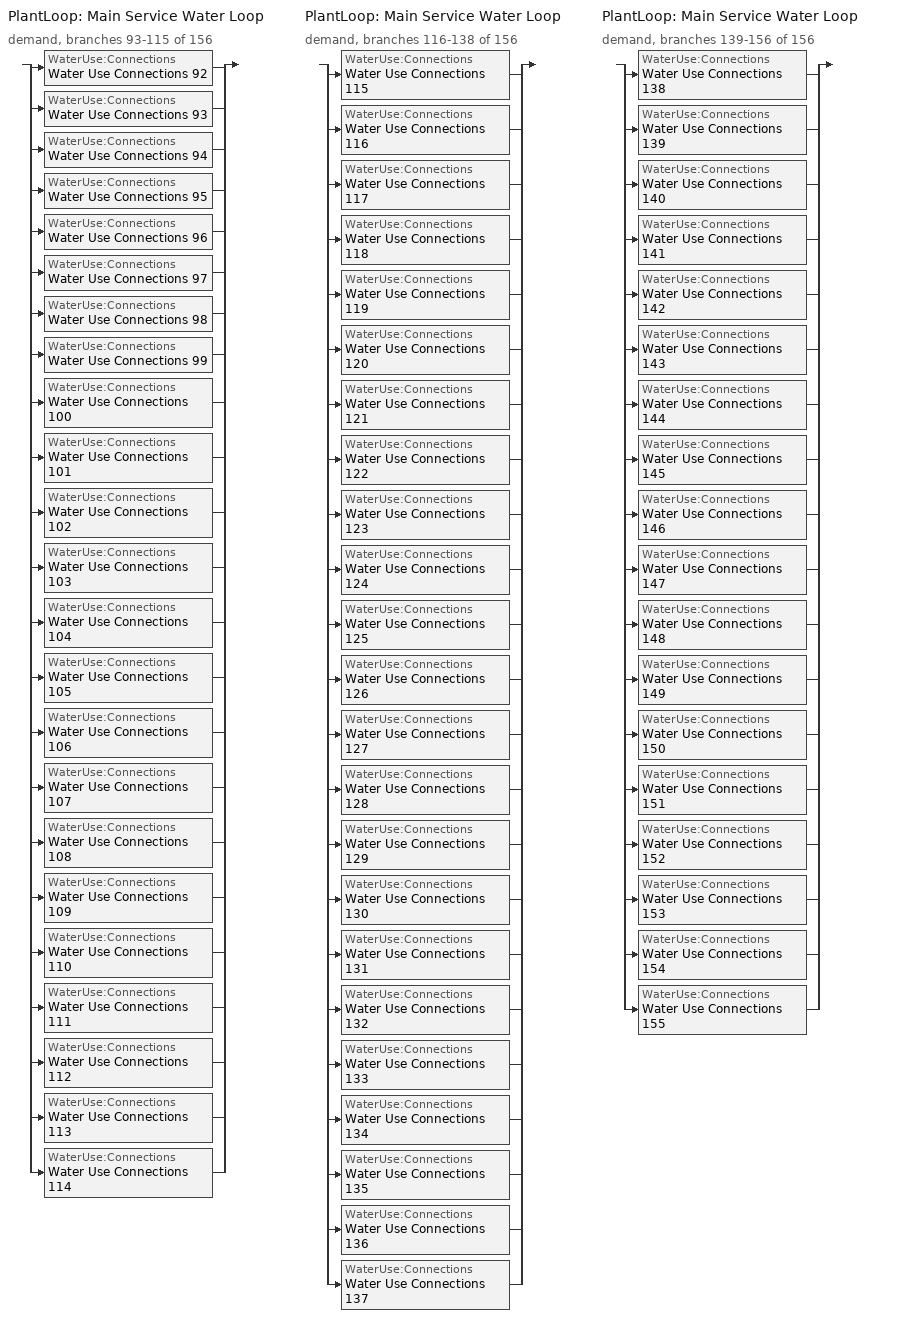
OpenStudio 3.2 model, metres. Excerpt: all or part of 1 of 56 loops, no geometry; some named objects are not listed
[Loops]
PlantLoop 'Main Service Water Loop'
 demand, branches 93-115 of 156: split
  | WaterUse:Connections 'Water Use Connections 92'
  | WaterUse:Connections 'Water Use Connections 93'
  | WaterUse:Connections 'Water Use Connections 94'
  | WaterUse:Connections 'Water Use Connections 95'
  | WaterUse:Connections 'Water Use Connections 96'
  | WaterUse:Connections 'Water Use Connections 97'
  | WaterUse:Connections 'Water Use Connections 98'
  | WaterUse:Connections 'Water Use Connections 99'
  | WaterUse:Connections 'Water Use Connections 100'
  | WaterUse:Connections 'Water Use Connections 101'
  | WaterUse:Connections 'Water Use Connections 102'
  | WaterUse:Connections 'Water Use Connections 103'
  | WaterUse:Connections 'Water Use Connections 104'
  | WaterUse:Connections 'Water Use Connections 105'
  | WaterUse:Connections 'Water Use Connections 106'
  | WaterUse:Connections 'Water Use Connections 107'
  | WaterUse:Connections 'Water Use Connections 108'
  | WaterUse:Connections 'Water Use Connections 109'
  | WaterUse:Connections 'Water Use Connections 110'
  | WaterUse:Connections 'Water Use Connections 111'
  | WaterUse:Connections 'Water Use Connections 112'
  | WaterUse:Connections 'Water Use Connections 113'
  | WaterUse:Connections 'Water Use Connections 114'
PlantLoop 'Main Service Water Loop'
 demand, branches 116-138 of 156: split
  | WaterUse:Connections 'Water Use Connections 115'
  | WaterUse:Connections 'Water Use Connections 116'
  | WaterUse:Connections 'Water Use Connections 117'
  | WaterUse:Connections 'Water Use Connections 118'
  | WaterUse:Connections 'Water Use Connections 119'
  | WaterUse:Connections 'Water Use Connections 120'
  | WaterUse:Connections 'Water Use Connections 121'
  | WaterUse:Connections 'Water Use Connections 122'
  | WaterUse:Connections 'Water Use Connections 123'
  | WaterUse:Connections 'Water Use Connections 124'
  | WaterUse:Connections 'Water Use Connections 125'
  | WaterUse:Connections 'Water Use Connections 126'
  | WaterUse:Connections 'Water Use Connections 127'
  | WaterUse:Connections 'Water Use Connections 128'
  | WaterUse:Connections 'Water Use Connections 129'
  | WaterUse:Connections 'Water Use Connections 130'
  | WaterUse:Connections 'Water Use Connections 131'
  | WaterUse:Connections 'Water Use Connections 132'
  | WaterUse:Connections 'Water Use Connections 133'
  | WaterUse:Connections 'Water Use Connections 134'
  | WaterUse:Connections 'Water Use Connections 135'
  | WaterUse:Connections 'Water Use Connections 136'
  | WaterUse:Connections 'Water Use Connections 137'
PlantLoop 'Main Service Water Loop'
 demand, branches 139-156 of 156: split
  | WaterUse:Connections 'Water Use Connections 138'
  | WaterUse:Connections 'Water Use Connections 139'
  | WaterUse:Connections 'Water Use Connections 140'
  | WaterUse:Connections 'Water Use Connections 141'
  | WaterUse:Connections 'Water Use Connections 142'
  | WaterUse:Connections 'Water Use Connections 143'
  | WaterUse:Connections 'Water Use Connections 144'
  | WaterUse:Connections 'Water Use Connections 145'
  | WaterUse:Connections 'Water Use Connections 146'
  | WaterUse:Connections 'Water Use Connections 147'
  | WaterUse:Connections 'Water Use Connections 148'
  | WaterUse:Connections 'Water Use Connections 149'
  | WaterUse:Connections 'Water Use Connections 150'
  | WaterUse:Connections 'Water Use Connections 151'
  | WaterUse:Connections 'Water Use Connections 152'
  | WaterUse:Connections 'Water Use Connections 153'
  | WaterUse:Connections 'Water Use Connections 154'
  | WaterUse:Connections 'Water Use Connections 155'
[WaterUse:Connections] Drain Water Heat Exchanger Type=None; Drain Water Heat Exchanger Destination=Plant
Name | Water Use Equipment Name 1
Water Use Connections 92 | Patroom3_2_flr_3 Service Water Use 0.01gal/min
Water Use Connections 93 | Patroom3_2_flr_4 Service Water Use 0.01gal/min
Water Use Connections 94 | Patroom3_3_flr_3 Service Water Use 0.01gal/min
Water Use Connections 95 | Patroom3_3_flr_4 Service Water Use 0.01gal/min
Water Use Connections 96 | Patroom3_4_flr_3 Service Water Use 0.01gal/min
Water Use Connections 97 | Patroom3_4_flr_4 Service Water Use 0.01gal/min
Water Use Connections 98 | Patroom3_5_flr_3 Service Water Use 0.01gal/min
Water Use Connections 99 | Patroom3_5_flr_4 Service Water Use 0.01gal/min
Water Use Connections 100 | Patroom3_6_flr_3 Service Water Use 0.01gal/min
Water Use Connections 101 | Patroom3_6_flr_4 Service Water Use 0.01gal/min
Water Use Connections 102 | Patroom3_7_flr_3 Service Water Use 0.01gal/min
Water Use Connections 103 | Patroom3_7_flr_4 Service Water Use 0.01gal/min
Water Use Connections 104 | Patroom3_8_flr_3 Service Water Use 0.01gal/min
Water Use Connections 105 | Patroom3_8_flr_4 Service Water Use 0.01gal/min
Water Use Connections 106 | Patroom3_9_flr_3 Service Water Use 0.01gal/min
Water Use Connections 107 | Patroom3_9_flr_4 Service Water Use 0.01gal/min
Water Use Connections 108 | Patroom4_flr_3 Service Water Use 0.01gal/min
Water Use Connections 109 | Patroom4_flr_4 Service Water Use 0.01gal/min
Water Use Connections 110 | Patroom5_10_flr_3 Service Water Use 0.01gal/min
Water Use Connections 111 | Patroom5_10_flr_4 Service Water Use 0.01gal/min
Water Use Connections 112 | Patroom5_1_flr_3 Service Water Use 0.01gal/min
Water Use Connections 113 | Patroom5_1_flr_4 Service Water Use 0.01gal/min
Water Use Connections 114 | Patroom5_2_flr_3 Service Water Use 0.01gal/min
Water Use Connections 115 | Patroom5_2_flr_4 Service Water Use 0.01gal/min
Water Use Connections 116 | Patroom5_3_flr_3 Service Water Use 0.01gal/min
Water Use Connections 117 | Patroom5_3_flr_4 Service Water Use 0.01gal/min
Water Use Connections 118 | Patroom5_4_flr_3 Service Water Use 0.01gal/min
Water Use Connections 119 | Patroom5_4_flr_4 Service Water Use 0.01gal/min
Water Use Connections 120 | Patroom5_5_flr_3 Service Water Use 0.01gal/min
Water Use Connections 121 | Patroom5_5_flr_4 Service Water Use 0.01gal/min
Water Use Connections 122 | Patroom5_6_flr_3 Service Water Use 0.01gal/min
Water Use Connections 123 | Patroom5_6_flr_4 Service Water Use 0.01gal/min
Water Use Connections 124 | Patroom5_7_flr_3 Service Water Use 0.01gal/min
Water Use Connections 125 | Patroom5_7_flr_4 Service Water Use 0.01gal/min
Water Use Connections 126 | Patroom5_8_flr_3 Service Water Use 0.01gal/min
Water Use Connections 127 | Patroom5_8_flr_4 Service Water Use 0.01gal/min
Water Use Connections 128 | Patroom5_9_flr_3 Service Water Use 0.01gal/min
Water Use Connections 129 | Patroom5_9_flr_4 Service Water Use 0.01gal/min
Water Use Connections 130 | Patroom6_flr_3 Service Water Use 0.01gal/min
Water Use Connections 131 | Patroom6_flr_4 Service Water Use 0.01gal/min
Water Use Connections 132 | Patroom7_10_flr_3 Service Water Use 0.01gal/min
Water Use Connections 133 | Patroom7_10_flr_4 Service Water Use 0.01gal/min
Water Use Connections 134 | Patroom7_1_flr_3 Service Water Use 0.01gal/min
Water Use Connections 135 | Patroom7_1_flr_4 Service Water Use 0.01gal/min
Water Use Connections 136 | Patroom7_2_flr_3 Service Water Use 0.01gal/min
Water Use Connections 137 | Patroom7_2_flr_4 Service Water Use 0.01gal/min
Water Use Connections 138 | Patroom7_3_flr_3 Service Water Use 0.01gal/min
Water Use Connections 139 | Patroom7_3_flr_4 Service Water Use 0.01gal/min
Water Use Connections 140 | Patroom7_4_flr_3 Service Water Use 0.01gal/min
Water Use Connections 141 | Patroom7_4_flr_4 Service Water Use 0.01gal/min
Water Use Connections 142 | Patroom7_5_flr_3 Service Water Use 0.01gal/min
Water Use Connections 143 | Patroom7_5_flr_4 Service Water Use 0.01gal/min
Water Use Connections 144 | Patroom7_6_flr_3 Service Water Use 0.01gal/min
Water Use Connections 145 | Patroom7_6_flr_4 Service Water Use 0.01gal/min
Water Use Connections 146 | Patroom7_7_flr_3 Service Water Use 0.01gal/min
Water Use Connections 147 | Patroom7_7_flr_4 Service Water Use 0.01gal/min
Water Use Connections 148 | Patroom7_8_flr_3 Service Water Use 0.01gal/min
Water Use Connections 149 | Patroom7_8_flr_4 Service Water Use 0.01gal/min
Water Use Connections 150 | Patroom7_9_flr_3 Service Water Use 0.01gal/min
Water Use Connections 151 | Patroom7_9_flr_4 Service Water Use 0.01gal/min
Water Use Connections 152 | Patroom8_flr_3 Service Water Use 0.01gal/min
Water Use Connections 153 | Patroom8_flr_4 Service Water Use 0.01gal/min
Water Use Connections 154 | Phystherapy_flr_3 Service Water Use 0.09gal/min
Water Use Connections 155 | Radiology_flr_4 Service Water Use 0.18gal/min
[WaterUse:Equipment:Definition]
Name | Peak Flow Rate {m3/s} | Target Temperature Schedule | Sensible Fraction Schedule | Latent Fraction Schedule
Patroom3_2_flr_3 Service Water Use Def 0.01gal/min | 4.82988e-07 | Schedule Ruleset 278 | Schedule Ruleset 276 | Schedule Ruleset 277
Patroom3_2_flr_4 Service Water Use Def 0.01gal/min | 4.82988e-07 | Schedule Ruleset 281 | Schedule Ruleset 279 | Schedule Ruleset 280
Patroom3_3_flr_3 Service Water Use Def 0.01gal/min | 4.82988e-07 | Schedule Ruleset 284 | Schedule Ruleset 282 | Schedule Ruleset 283
Patroom3_3_flr_4 Service Water Use Def 0.01gal/min | 4.82988e-07 | Schedule Ruleset 287 | Schedule Ruleset 285 | Schedule Ruleset 286
Patroom3_4_flr_3 Service Water Use Def 0.01gal/min | 4.82988e-07 | Schedule Ruleset 290 | Schedule Ruleset 288 | Schedule Ruleset 289
Patroom3_4_flr_4 Service Water Use Def 0.01gal/min | 4.82988e-07 | Schedule Ruleset 293 | Schedule Ruleset 291 | Schedule Ruleset 292
Patroom3_5_flr_3 Service Water Use Def 0.01gal/min | 4.82988e-07 | Schedule Ruleset 296 | Schedule Ruleset 294 | Schedule Ruleset 295
Patroom3_5_flr_4 Service Water Use Def 0.01gal/min | 4.82988e-07 | Schedule Ruleset 299 | Schedule Ruleset 297 | Schedule Ruleset 298
Patroom3_6_flr_3 Service Water Use Def 0.01gal/min | 4.82988e-07 | Schedule Ruleset 302 | Schedule Ruleset 300 | Schedule Ruleset 301
Patroom3_6_flr_4 Service Water Use Def 0.01gal/min | 4.82988e-07 | Schedule Ruleset 305 | Schedule Ruleset 303 | Schedule Ruleset 304
Patroom3_7_flr_3 Service Water Use Def 0.01gal/min | 4.82988e-07 | Schedule Ruleset 308 | Schedule Ruleset 306 | Schedule Ruleset 307
Patroom3_7_flr_4 Service Water Use Def 0.01gal/min | 4.82988e-07 | Schedule Ruleset 311 | Schedule Ruleset 309 | Schedule Ruleset 310
Patroom3_8_flr_3 Service Water Use Def 0.01gal/min | 4.82988e-07 | Schedule Ruleset 314 | Schedule Ruleset 312 | Schedule Ruleset 313
Patroom3_8_flr_4 Service Water Use Def 0.01gal/min | 4.82988e-07 | Schedule Ruleset 317 | Schedule Ruleset 315 | Schedule Ruleset 316
Patroom3_9_flr_3 Service Water Use Def 0.01gal/min | 4.82988e-07 | Schedule Ruleset 320 | Schedule Ruleset 318 | Schedule Ruleset 319
Patroom3_9_flr_4 Service Water Use Def 0.01gal/min | 4.82988e-07 | Schedule Ruleset 323 | Schedule Ruleset 321 | Schedule Ruleset 322
Patroom4_flr_3 Service Water Use Def 0.01gal/min | 8.32663e-07 | Schedule Ruleset 326 | Schedule Ruleset 324 | Schedule Ruleset 325
Patroom4_flr_4 Service Water Use Def 0.01gal/min | 8.32663e-07 | Schedule Ruleset 329 | Schedule Ruleset 327 | Schedule Ruleset 328
Patroom5_10_flr_3 Service Water Use Def 0.01gal/min | 4.99598e-07 | Schedule Ruleset 332 | Schedule Ruleset 330 | Schedule Ruleset 331
Patroom5_10_flr_4 Service Water Use Def 0.01gal/min | 4.99598e-07 | Schedule Ruleset 335 | Schedule Ruleset 333 | Schedule Ruleset 334
Patroom5_1_flr_3 Service Water Use Def 0.01gal/min | 4.99598e-07 | Schedule Ruleset 338 | Schedule Ruleset 336 | Schedule Ruleset 337
Patroom5_1_flr_4 Service Water Use Def 0.01gal/min | 4.99598e-07 | Schedule Ruleset 341 | Schedule Ruleset 339 | Schedule Ruleset 340
Patroom5_2_flr_3 Service Water Use Def 0.01gal/min | 4.99598e-07 | Schedule Ruleset 344 | Schedule Ruleset 342 | Schedule Ruleset 343
Patroom5_2_flr_4 Service Water Use Def 0.01gal/min | 4.99598e-07 | Schedule Ruleset 347 | Schedule Ruleset 345 | Schedule Ruleset 346
Patroom5_3_flr_3 Service Water Use Def 0.01gal/min | 4.99598e-07 | Schedule Ruleset 350 | Schedule Ruleset 348 | Schedule Ruleset 349
Patroom5_3_flr_4 Service Water Use Def 0.01gal/min | 4.99598e-07 | Schedule Ruleset 353 | Schedule Ruleset 351 | Schedule Ruleset 352
Patroom5_4_flr_3 Service Water Use Def 0.01gal/min | 4.99598e-07 | Schedule Ruleset 356 | Schedule Ruleset 354 | Schedule Ruleset 355
Patroom5_4_flr_4 Service Water Use Def 0.01gal/min | 4.99598e-07 | Schedule Ruleset 359 | Schedule Ruleset 357 | Schedule Ruleset 358
Patroom5_5_flr_3 Service Water Use Def 0.01gal/min | 4.99598e-07 | Schedule Ruleset 362 | Schedule Ruleset 360 | Schedule Ruleset 361
Patroom5_5_flr_4 Service Water Use Def 0.01gal/min | 4.99598e-07 | Schedule Ruleset 365 | Schedule Ruleset 363 | Schedule Ruleset 364
Patroom5_6_flr_3 Service Water Use Def 0.01gal/min | 4.99598e-07 | Schedule Ruleset 368 | Schedule Ruleset 366 | Schedule Ruleset 367
Patroom5_6_flr_4 Service Water Use Def 0.01gal/min | 4.99598e-07 | Schedule Ruleset 371 | Schedule Ruleset 369 | Schedule Ruleset 370
Patroom5_7_flr_3 Service Water Use Def 0.01gal/min | 4.99598e-07 | Schedule Ruleset 374 | Schedule Ruleset 372 | Schedule Ruleset 373
Patroom5_7_flr_4 Service Water Use Def 0.01gal/min | 4.99598e-07 | Schedule Ruleset 377 | Schedule Ruleset 375 | Schedule Ruleset 376
Patroom5_8_flr_3 Service Water Use Def 0.01gal/min | 4.99598e-07 | Schedule Ruleset 380 | Schedule Ruleset 378 | Schedule Ruleset 379
Patroom5_8_flr_4 Service Water Use Def 0.01gal/min | 4.99598e-07 | Schedule Ruleset 383 | Schedule Ruleset 381 | Schedule Ruleset 382
Patroom5_9_flr_3 Service Water Use Def 0.01gal/min | 4.99598e-07 | Schedule Ruleset 386 | Schedule Ruleset 384 | Schedule Ruleset 385
Patroom5_9_flr_4 Service Water Use Def 0.01gal/min | 4.99598e-07 | Schedule Ruleset 389 | Schedule Ruleset 387 | Schedule Ruleset 388
Patroom6_flr_3 Service Water Use Def 0.01gal/min | 6.6613e-07 | Schedule Ruleset 392 | Schedule Ruleset 390 | Schedule Ruleset 391
Patroom6_flr_4 Service Water Use Def 0.01gal/min | 6.6613e-07 | Schedule Ruleset 395 | Schedule Ruleset 393 | Schedule Ruleset 394
Patroom7_10_flr_3 Service Water Use Def 0.01gal/min | 4.82551e-07 | Schedule Ruleset 398 | Schedule Ruleset 396 | Schedule Ruleset 397
Patroom7_10_flr_4 Service Water Use Def 0.01gal/min | 4.82551e-07 | Schedule Ruleset 401 | Schedule Ruleset 399 | Schedule Ruleset 400
Patroom7_1_flr_3 Service Water Use Def 0.01gal/min | 4.82988e-07 | Schedule Ruleset 404 | Schedule Ruleset 402 | Schedule Ruleset 403
Patroom7_1_flr_4 Service Water Use Def 0.01gal/min | 4.82988e-07 | Schedule Ruleset 407 | Schedule Ruleset 405 | Schedule Ruleset 406
Patroom7_2_flr_3 Service Water Use Def 0.01gal/min | 4.82988e-07 | Schedule Ruleset 410 | Schedule Ruleset 408 | Schedule Ruleset 409
Patroom7_2_flr_4 Service Water Use Def 0.01gal/min | 4.82988e-07 | Schedule Ruleset 413 | Schedule Ruleset 411 | Schedule Ruleset 412
Patroom7_3_flr_3 Service Water Use Def 0.01gal/min | 4.82988e-07 | Schedule Ruleset 416 | Schedule Ruleset 414 | Schedule Ruleset 415
Patroom7_3_flr_4 Service Water Use Def 0.01gal/min | 4.82988e-07 | Schedule Ruleset 419 | Schedule Ruleset 417 | Schedule Ruleset 418
Patroom7_4_flr_3 Service Water Use Def 0.01gal/min | 4.82988e-07 | Schedule Ruleset 422 | Schedule Ruleset 420 | Schedule Ruleset 421
Patroom7_4_flr_4 Service Water Use Def 0.01gal/min | 4.82988e-07 | Schedule Ruleset 425 | Schedule Ruleset 423 | Schedule Ruleset 424
Patroom7_5_flr_3 Service Water Use Def 0.01gal/min | 4.82988e-07 | Schedule Ruleset 428 | Schedule Ruleset 426 | Schedule Ruleset 427
Patroom7_5_flr_4 Service Water Use Def 0.01gal/min | 4.82988e-07 | Schedule Ruleset 431 | Schedule Ruleset 429 | Schedule Ruleset 430
Patroom7_6_flr_3 Service Water Use Def 0.01gal/min | 4.82988e-07 | Schedule Ruleset 434 | Schedule Ruleset 432 | Schedule Ruleset 433
Patroom7_6_flr_4 Service Water Use Def 0.01gal/min | 4.82988e-07 | Schedule Ruleset 437 | Schedule Ruleset 435 | Schedule Ruleset 436
Patroom7_7_flr_3 Service Water Use Def 0.01gal/min | 4.82988e-07 | Schedule Ruleset 440 | Schedule Ruleset 438 | Schedule Ruleset 439
Patroom7_7_flr_4 Service Water Use Def 0.01gal/min | 4.82988e-07 | Schedule Ruleset 443 | Schedule Ruleset 441 | Schedule Ruleset 442
Patroom7_8_flr_3 Service Water Use Def 0.01gal/min | 4.82988e-07 | Schedule Ruleset 446 | Schedule Ruleset 444 | Schedule Ruleset 445
Patroom7_8_flr_4 Service Water Use Def 0.01gal/min | 4.82988e-07 | Schedule Ruleset 449 | Schedule Ruleset 447 | Schedule Ruleset 448
Patroom7_9_flr_3 Service Water Use Def 0.01gal/min | 4.82988e-07 | Schedule Ruleset 452 | Schedule Ruleset 450 | Schedule Ruleset 451
Patroom7_9_flr_4 Service Water Use Def 0.01gal/min | 4.82988e-07 | Schedule Ruleset 455 | Schedule Ruleset 453 | Schedule Ruleset 454
Patroom8_flr_3 Service Water Use Def 0.01gal/min | 6.6613e-07 | Schedule Ruleset 458 | Schedule Ruleset 456 | Schedule Ruleset 457
Patroom8_flr_4 Service Water Use Def 0.01gal/min | 6.6613e-07 | Schedule Ruleset 461 | Schedule Ruleset 459 | Schedule Ruleset 460
Phystherapy_flr_3 Service Water Use Def 0.09gal/min | 5.82864e-06 | Schedule Ruleset 464 | Schedule Ruleset 462 | Schedule Ruleset 463
Radiology_flr_4 Service Water Use Def 0.18gal/min | 1.16573e-05 | Schedule Ruleset 467 | Schedule Ruleset 465 | Schedule Ruleset 466
[WaterUse:Equipment]
Name | Water Use Equipment Definition | Space | Flow Rate Fraction Schedule
Patroom3_2_flr_3 Service Water Use 0.01gal/min | Patroom3_2_flr_3 Service Water Use Def 0.01gal/min | PatRoom3_2_Flr_3 | NECB-H-Service Water Heating
Patroom3_2_flr_4 Service Water Use 0.01gal/min | Patroom3_2_flr_4 Service Water Use Def 0.01gal/min | PatRoom3_2_Flr_4 | NECB-H-Service Water Heating
Patroom3_3_flr_3 Service Water Use 0.01gal/min | Patroom3_3_flr_3 Service Water Use Def 0.01gal/min | PatRoom3_3_Flr_3 | NECB-H-Service Water Heating
Patroom3_3_flr_4 Service Water Use 0.01gal/min | Patroom3_3_flr_4 Service Water Use Def 0.01gal/min | PatRoom3_3_Flr_4 | NECB-H-Service Water Heating
Patroom3_4_flr_3 Service Water Use 0.01gal/min | Patroom3_4_flr_3 Service Water Use Def 0.01gal/min | PatRoom3_4_Flr_3 | NECB-H-Service Water Heating
Patroom3_4_flr_4 Service Water Use 0.01gal/min | Patroom3_4_flr_4 Service Water Use Def 0.01gal/min | PatRoom3_4_Flr_4 | NECB-H-Service Water Heating
Patroom3_5_flr_3 Service Water Use 0.01gal/min | Patroom3_5_flr_3 Service Water Use Def 0.01gal/min | PatRoom3_5_Flr_3 | NECB-H-Service Water Heating
Patroom3_5_flr_4 Service Water Use 0.01gal/min | Patroom3_5_flr_4 Service Water Use Def 0.01gal/min | PatRoom3_5_Flr_4 | NECB-H-Service Water Heating
Patroom3_6_flr_3 Service Water Use 0.01gal/min | Patroom3_6_flr_3 Service Water Use Def 0.01gal/min | PatRoom3_6_Flr_3 | NECB-H-Service Water Heating
Patroom3_6_flr_4 Service Water Use 0.01gal/min | Patroom3_6_flr_4 Service Water Use Def 0.01gal/min | PatRoom3_6_Flr_4 | NECB-H-Service Water Heating
Patroom3_7_flr_3 Service Water Use 0.01gal/min | Patroom3_7_flr_3 Service Water Use Def 0.01gal/min | PatRoom3_7_Flr_3 | NECB-H-Service Water Heating
Patroom3_7_flr_4 Service Water Use 0.01gal/min | Patroom3_7_flr_4 Service Water Use Def 0.01gal/min | PatRoom3_7_Flr_4 | NECB-H-Service Water Heating
Patroom3_8_flr_3 Service Water Use 0.01gal/min | Patroom3_8_flr_3 Service Water Use Def 0.01gal/min | PatRoom3_8_Flr_3 | NECB-H-Service Water Heating
Patroom3_8_flr_4 Service Water Use 0.01gal/min | Patroom3_8_flr_4 Service Water Use Def 0.01gal/min | PatRoom3_8_Flr_4 | NECB-H-Service Water Heating
Patroom3_9_flr_3 Service Water Use 0.01gal/min | Patroom3_9_flr_3 Service Water Use Def 0.01gal/min | PatRoom3_9_Flr_3 | NECB-H-Service Water Heating
Patroom3_9_flr_4 Service Water Use 0.01gal/min | Patroom3_9_flr_4 Service Water Use Def 0.01gal/min | PatRoom3_9_Flr_4 | NECB-H-Service Water Heating
Patroom4_flr_3 Service Water Use 0.01gal/min | Patroom4_flr_3 Service Water Use Def 0.01gal/min | PatRoom4_Flr_3 | NECB-H-Service Water Heating
Patroom4_flr_4 Service Water Use 0.01gal/min | Patroom4_flr_4 Service Water Use Def 0.01gal/min | PatRoom4_Flr_4 | NECB-H-Service Water Heating
Patroom5_10_flr_3 Service Water Use 0.01gal/min | Patroom5_10_flr_3 Service Water Use Def 0.01gal/min | PatRoom5_10_Flr_3 | NECB-H-Service Water Heating
Patroom5_10_flr_4 Service Water Use 0.01gal/min | Patroom5_10_flr_4 Service Water Use Def 0.01gal/min | PatRoom5_10_Flr_4 | NECB-H-Service Water Heating
Patroom5_1_flr_3 Service Water Use 0.01gal/min | Patroom5_1_flr_3 Service Water Use Def 0.01gal/min | PatRoom5_1_Flr_3 | NECB-H-Service Water Heating
Patroom5_1_flr_4 Service Water Use 0.01gal/min | Patroom5_1_flr_4 Service Water Use Def 0.01gal/min | PatRoom5_1_Flr_4 | NECB-H-Service Water Heating
Patroom5_2_flr_3 Service Water Use 0.01gal/min | Patroom5_2_flr_3 Service Water Use Def 0.01gal/min | PatRoom5_2_Flr_3 | NECB-H-Service Water Heating
Patroom5_2_flr_4 Service Water Use 0.01gal/min | Patroom5_2_flr_4 Service Water Use Def 0.01gal/min | PatRoom5_2_Flr_4 | NECB-H-Service Water Heating
Patroom5_3_flr_3 Service Water Use 0.01gal/min | Patroom5_3_flr_3 Service Water Use Def 0.01gal/min | PatRoom5_3_Flr_3 | NECB-H-Service Water Heating
Patroom5_3_flr_4 Service Water Use 0.01gal/min | Patroom5_3_flr_4 Service Water Use Def 0.01gal/min | PatRoom5_3_Flr_4 | NECB-H-Service Water Heating
Patroom5_4_flr_3 Service Water Use 0.01gal/min | Patroom5_4_flr_3 Service Water Use Def 0.01gal/min | PatRoom5_4_Flr_3 | NECB-H-Service Water Heating
Patroom5_4_flr_4 Service Water Use 0.01gal/min | Patroom5_4_flr_4 Service Water Use Def 0.01gal/min | PatRoom5_4_Flr_4 | NECB-H-Service Water Heating
Patroom5_5_flr_3 Service Water Use 0.01gal/min | Patroom5_5_flr_3 Service Water Use Def 0.01gal/min | PatRoom5_5_Flr_3 | NECB-H-Service Water Heating
Patroom5_5_flr_4 Service Water Use 0.01gal/min | Patroom5_5_flr_4 Service Water Use Def 0.01gal/min | PatRoom5_5_Flr_4 | NECB-H-Service Water Heating
Patroom5_6_flr_3 Service Water Use 0.01gal/min | Patroom5_6_flr_3 Service Water Use Def 0.01gal/min | PatRoom5_6_Flr_3 | NECB-H-Service Water Heating
Patroom5_6_flr_4 Service Water Use 0.01gal/min | Patroom5_6_flr_4 Service Water Use Def 0.01gal/min | PatRoom5_6_Flr_4 | NECB-H-Service Water Heating
Patroom5_7_flr_3 Service Water Use 0.01gal/min | Patroom5_7_flr_3 Service Water Use Def 0.01gal/min | PatRoom5_7_Flr_3 | NECB-H-Service Water Heating
Patroom5_7_flr_4 Service Water Use 0.01gal/min | Patroom5_7_flr_4 Service Water Use Def 0.01gal/min | PatRoom5_7_Flr_4 | NECB-H-Service Water Heating
Patroom5_8_flr_3 Service Water Use 0.01gal/min | Patroom5_8_flr_3 Service Water Use Def 0.01gal/min | PatRoom5_8_Flr_3 | NECB-H-Service Water Heating
Patroom5_8_flr_4 Service Water Use 0.01gal/min | Patroom5_8_flr_4 Service Water Use Def 0.01gal/min | PatRoom5_8_Flr_4 | NECB-H-Service Water Heating
Patroom5_9_flr_3 Service Water Use 0.01gal/min | Patroom5_9_flr_3 Service Water Use Def 0.01gal/min | PatRoom5_9_Flr_3 | NECB-H-Service Water Heating
Patroom5_9_flr_4 Service Water Use 0.01gal/min | Patroom5_9_flr_4 Service Water Use Def 0.01gal/min | PatRoom5_9_Flr_4 | NECB-H-Service Water Heating
Patroom6_flr_3 Service Water Use 0.01gal/min | Patroom6_flr_3 Service Water Use Def 0.01gal/min | PatRoom6_Flr_3 | NECB-H-Service Water Heating
Patroom6_flr_4 Service Water Use 0.01gal/min | Patroom6_flr_4 Service Water Use Def 0.01gal/min | PatRoom6_Flr_4 | NECB-H-Service Water Heating
Patroom7_10_flr_3 Service Water Use 0.01gal/min | Patroom7_10_flr_3 Service Water Use Def 0.01gal/min | PatRoom7_10_Flr_3 | NECB-H-Service Water Heating
Patroom7_10_flr_4 Service Water Use 0.01gal/min | Patroom7_10_flr_4 Service Water Use Def 0.01gal/min | PatRoom7_10_Flr_4 | NECB-H-Service Water Heating
Patroom7_1_flr_3 Service Water Use 0.01gal/min | Patroom7_1_flr_3 Service Water Use Def 0.01gal/min | PatRoom7_1_Flr_3 | NECB-H-Service Water Heating
Patroom7_1_flr_4 Service Water Use 0.01gal/min | Patroom7_1_flr_4 Service Water Use Def 0.01gal/min | PatRoom7_1_Flr_4 | NECB-H-Service Water Heating
Patroom7_2_flr_3 Service Water Use 0.01gal/min | Patroom7_2_flr_3 Service Water Use Def 0.01gal/min | PatRoom7_2_Flr_3 | NECB-H-Service Water Heating
Patroom7_2_flr_4 Service Water Use 0.01gal/min | Patroom7_2_flr_4 Service Water Use Def 0.01gal/min | PatRoom7_2_Flr_4 | NECB-H-Service Water Heating
Patroom7_3_flr_3 Service Water Use 0.01gal/min | Patroom7_3_flr_3 Service Water Use Def 0.01gal/min | PatRoom7_3_Flr_3 | NECB-H-Service Water Heating
Patroom7_3_flr_4 Service Water Use 0.01gal/min | Patroom7_3_flr_4 Service Water Use Def 0.01gal/min | PatRoom7_3_Flr_4 | NECB-H-Service Water Heating
Patroom7_4_flr_3 Service Water Use 0.01gal/min | Patroom7_4_flr_3 Service Water Use Def 0.01gal/min | PatRoom7_4_Flr_3 | NECB-H-Service Water Heating
Patroom7_4_flr_4 Service Water Use 0.01gal/min | Patroom7_4_flr_4 Service Water Use Def 0.01gal/min | PatRoom7_4_Flr_4 | NECB-H-Service Water Heating
Patroom7_5_flr_3 Service Water Use 0.01gal/min | Patroom7_5_flr_3 Service Water Use Def 0.01gal/min | PatRoom7_5_Flr_3 | NECB-H-Service Water Heating
Patroom7_5_flr_4 Service Water Use 0.01gal/min | Patroom7_5_flr_4 Service Water Use Def 0.01gal/min | PatRoom7_5_Flr_4 | NECB-H-Service Water Heating
Patroom7_6_flr_3 Service Water Use 0.01gal/min | Patroom7_6_flr_3 Service Water Use Def 0.01gal/min | PatRoom7_6_Flr_3 | NECB-H-Service Water Heating
Patroom7_6_flr_4 Service Water Use 0.01gal/min | Patroom7_6_flr_4 Service Water Use Def 0.01gal/min | PatRoom7_6_Flr_4 | NECB-H-Service Water Heating
Patroom7_7_flr_3 Service Water Use 0.01gal/min | Patroom7_7_flr_3 Service Water Use Def 0.01gal/min | PatRoom7_7_Flr_3 | NECB-H-Service Water Heating
Patroom7_7_flr_4 Service Water Use 0.01gal/min | Patroom7_7_flr_4 Service Water Use Def 0.01gal/min | PatRoom7_7_Flr_4 | NECB-H-Service Water Heating
Patroom7_8_flr_3 Service Water Use 0.01gal/min | Patroom7_8_flr_3 Service Water Use Def 0.01gal/min | PatRoom7_8_Flr_3 | NECB-H-Service Water Heating
Patroom7_8_flr_4 Service Water Use 0.01gal/min | Patroom7_8_flr_4 Service Water Use Def 0.01gal/min | PatRoom7_8_Flr_4 | NECB-H-Service Water Heating
Patroom7_9_flr_3 Service Water Use 0.01gal/min | Patroom7_9_flr_3 Service Water Use Def 0.01gal/min | PatRoom7_9_Flr_3 | NECB-H-Service Water Heating
Patroom7_9_flr_4 Service Water Use 0.01gal/min | Patroom7_9_flr_4 Service Water Use Def 0.01gal/min | PatRoom7_9_Flr_4 | NECB-H-Service Water Heating
Patroom8_flr_3 Service Water Use 0.01gal/min | Patroom8_flr_3 Service Water Use Def 0.01gal/min | PatRoom8_Flr_3 | NECB-H-Service Water Heating
Patroom8_flr_4 Service Water Use 0.01gal/min | Patroom8_flr_4 Service Water Use Def 0.01gal/min | PatRoom8_Flr_4 | NECB-H-Service Water Heating
Phystherapy_flr_3 Service Water Use 0.09gal/min | Phystherapy_flr_3 Service Water Use Def 0.09gal/min | PhysTherapy_Flr_3 | NECB-C-Service Water Heating
Radiology_flr_4 Service Water Use 0.18gal/min | Radiology_flr_4 Service Water Use Def 0.18gal/min | Radiology_Flr_4 | NECB-H-Service Water Heating
[Schedule:Ruleset]
Name | Default Day Schedule
NECB-C-Service Water Heating | NECB-C-Service Water Heating Default
NECB-H-Service Water Heating | NECB-H-Service Water Heating Default
Schedule Ruleset 276 | Schedule Day 280
Schedule Ruleset 277 | Schedule Day 281
Schedule Ruleset 278 | Schedule Day 282
Schedule Ruleset 279 | Schedule Day 283
Schedule Ruleset 280 | Schedule Day 284
Schedule Ruleset 281 | Schedule Day 285
Schedule Ruleset 282 | Schedule Day 286
Schedule Ruleset 283 | Schedule Day 287
Schedule Ruleset 284 | Schedule Day 288
Schedule Ruleset 285 | Schedule Day 289
Schedule Ruleset 286 | Schedule Day 290
Schedule Ruleset 287 | Schedule Day 291
Schedule Ruleset 288 | Schedule Day 292
Schedule Ruleset 289 | Schedule Day 293
Schedule Ruleset 290 | Schedule Day 294
Schedule Ruleset 291 | Schedule Day 295
Schedule Ruleset 292 | Schedule Day 296
Schedule Ruleset 293 | Schedule Day 297
Schedule Ruleset 294 | Schedule Day 298
Schedule Ruleset 295 | Schedule Day 299
Schedule Ruleset 296 | Schedule Day 300
Schedule Ruleset 297 | Schedule Day 301
Schedule Ruleset 298 | Schedule Day 302
Schedule Ruleset 299 | Schedule Day 303
Schedule Ruleset 300 | Schedule Day 304
Schedule Ruleset 301 | Schedule Day 305
Schedule Ruleset 302 | Schedule Day 306
Schedule Ruleset 303 | Schedule Day 307
Schedule Ruleset 304 | Schedule Day 308
Schedule Ruleset 305 | Schedule Day 309
Schedule Ruleset 306 | Schedule Day 310
Schedule Ruleset 307 | Schedule Day 311
Schedule Ruleset 308 | Schedule Day 312
Schedule Ruleset 309 | Schedule Day 313
Schedule Ruleset 310 | Schedule Day 314
Schedule Ruleset 311 | Schedule Day 315
Schedule Ruleset 312 | Schedule Day 316
Schedule Ruleset 313 | Schedule Day 317
Schedule Ruleset 314 | Schedule Day 318
Schedule Ruleset 315 | Schedule Day 319
Schedule Ruleset 316 | Schedule Day 320
Schedule Ruleset 317 | Schedule Day 321
Schedule Ruleset 318 | Schedule Day 322
Schedule Ruleset 319 | Schedule Day 323
Schedule Ruleset 320 | Schedule Day 324
Schedule Ruleset 321 | Schedule Day 325
Schedule Ruleset 322 | Schedule Day 326
Schedule Ruleset 323 | Schedule Day 327
Schedule Ruleset 324 | Schedule Day 328
Schedule Ruleset 325 | Schedule Day 329
Schedule Ruleset 326 | Schedule Day 330
Schedule Ruleset 327 | Schedule Day 331
Schedule Ruleset 328 | Schedule Day 332
Schedule Ruleset 329 | Schedule Day 333
Schedule Ruleset 330 | Schedule Day 334
Schedule Ruleset 331 | Schedule Day 335
Schedule Ruleset 332 | Schedule Day 336
Schedule Ruleset 333 | Schedule Day 337
Schedule Ruleset 334 | Schedule Day 338
Schedule Ruleset 335 | Schedule Day 339
Schedule Ruleset 336 | Schedule Day 340
Schedule Ruleset 337 | Schedule Day 341
Schedule Ruleset 338 | Schedule Day 342
Schedule Ruleset 339 | Schedule Day 343
Schedule Ruleset 340 | Schedule Day 344
Schedule Ruleset 341 | Schedule Day 345
Schedule Ruleset 342 | Schedule Day 346
Schedule Ruleset 343 | Schedule Day 347
Schedule Ruleset 344 | Schedule Day 348
Schedule Ruleset 345 | Schedule Day 349
Schedule Ruleset 346 | Schedule Day 350
Schedule Ruleset 347 | Schedule Day 351
Schedule Ruleset 348 | Schedule Day 352
Schedule Ruleset 349 | Schedule Day 353
Schedule Ruleset 350 | Schedule Day 354
Schedule Ruleset 351 | Schedule Day 355
Schedule Ruleset 352 | Schedule Day 356
Schedule Ruleset 353 | Schedule Day 357
Schedule Ruleset 354 | Schedule Day 358
Schedule Ruleset 355 | Schedule Day 359
Schedule Ruleset 356 | Schedule Day 360
Schedule Ruleset 357 | Schedule Day 361
Schedule Ruleset 358 | Schedule Day 362
Schedule Ruleset 359 | Schedule Day 363
Schedule Ruleset 360 | Schedule Day 364
Schedule Ruleset 361 | Schedule Day 365
Schedule Ruleset 362 | Schedule Day 366
Schedule Ruleset 363 | Schedule Day 367
Schedule Ruleset 364 | Schedule Day 368
Schedule Ruleset 365 | Schedule Day 369
Schedule Ruleset 366 | Schedule Day 370
Schedule Ruleset 367 | Schedule Day 371
Schedule Ruleset 368 | Schedule Day 372
Schedule Ruleset 369 | Schedule Day 373
Schedule Ruleset 370 | Schedule Day 374
Schedule Ruleset 371 | Schedule Day 375
Schedule Ruleset 372 | Schedule Day 376
Schedule Ruleset 373 | Schedule Day 377
Schedule Ruleset 374 | Schedule Day 378
Schedule Ruleset 375 | Schedule Day 379
Schedule Ruleset 376 | Schedule Day 380
Schedule Ruleset 377 | Schedule Day 381
Schedule Ruleset 378 | Schedule Day 382
Schedule Ruleset 379 | Schedule Day 383
Schedule Ruleset 380 | Schedule Day 384
Schedule Ruleset 381 | Schedule Day 385
Schedule Ruleset 382 | Schedule Day 386
Schedule Ruleset 383 | Schedule Day 387
Schedule Ruleset 384 | Schedule Day 388
Schedule Ruleset 385 | Schedule Day 389
Schedule Ruleset 386 | Schedule Day 390
Schedule Ruleset 387 | Schedule Day 391
Schedule Ruleset 388 | Schedule Day 392
Schedule Ruleset 389 | Schedule Day 393
Schedule Ruleset 390 | Schedule Day 394
Schedule Ruleset 391 | Schedule Day 395
Schedule Ruleset 392 | Schedule Day 396
Schedule Ruleset 393 | Schedule Day 397
Schedule Ruleset 394 | Schedule Day 398
Schedule Ruleset 395 | Schedule Day 399
Schedule Ruleset 396 | Schedule Day 400
Schedule Ruleset 397 | Schedule Day 401
Schedule Ruleset 398 | Schedule Day 402
Schedule Ruleset 399 | Schedule Day 403
Schedule Ruleset 400 | Schedule Day 404
Schedule Ruleset 401 | Schedule Day 405
Schedule Ruleset 402 | Schedule Day 406
Schedule Ruleset 403 | Schedule Day 407
Schedule Ruleset 404 | Schedule Day 408
Schedule Ruleset 405 | Schedule Day 409
Schedule Ruleset 406 | Schedule Day 410
Schedule Ruleset 407 | Schedule Day 411
Schedule Ruleset 408 | Schedule Day 412
Schedule Ruleset 409 | Schedule Day 413
Schedule Ruleset 410 | Schedule Day 414
Schedule Ruleset 411 | Schedule Day 415
Schedule Ruleset 412 | Schedule Day 416
Schedule Ruleset 413 | Schedule Day 417
Schedule Ruleset 414 | Schedule Day 418
Schedule Ruleset 415 | Schedule Day 419
Schedule Ruleset 416 | Schedule Day 420
Schedule Ruleset 417 | Schedule Day 421
Schedule Ruleset 418 | Schedule Day 422
Schedule Ruleset 419 | Schedule Day 423
Schedule Ruleset 420 | Schedule Day 424
Schedule Ruleset 421 | Schedule Day 425
Schedule Ruleset 422 | Schedule Day 426
Schedule Ruleset 423 | Schedule Day 427
Schedule Ruleset 424 | Schedule Day 428
Schedule Ruleset 425 | Schedule Day 429
Schedule Ruleset 426 | Schedule Day 430
Schedule Ruleset 427 | Schedule Day 431
Schedule Ruleset 428 | Schedule Day 432
Schedule Ruleset 429 | Schedule Day 433
Schedule Ruleset 430 | Schedule Day 434
Schedule Ruleset 431 | Schedule Day 435
Schedule Ruleset 432 | Schedule Day 436
Schedule Ruleset 433 | Schedule Day 437
Schedule Ruleset 434 | Schedule Day 438
Schedule Ruleset 435 | Schedule Day 439
Schedule Ruleset 436 | Schedule Day 440
Schedule Ruleset 437 | Schedule Day 441
Schedule Ruleset 438 | Schedule Day 442
Schedule Ruleset 439 | Schedule Day 443
Schedule Ruleset 440 | Schedule Day 444
Schedule Ruleset 441 | Schedule Day 445
Schedule Ruleset 442 | Schedule Day 446
Schedule Ruleset 443 | Schedule Day 447
Schedule Ruleset 444 | Schedule Day 448
Schedule Ruleset 445 | Schedule Day 449
Schedule Ruleset 446 | Schedule Day 450
Schedule Ruleset 447 | Schedule Day 451
Schedule Ruleset 448 | Schedule Day 452
Schedule Ruleset 449 | Schedule Day 453
Schedule Ruleset 450 | Schedule Day 454
Schedule Ruleset 451 | Schedule Day 455
Schedule Ruleset 452 | Schedule Day 456
Schedule Ruleset 453 | Schedule Day 457
Schedule Ruleset 454 | Schedule Day 458
Schedule Ruleset 455 | Schedule Day 459
Schedule Ruleset 456 | Schedule Day 460
Schedule Ruleset 457 | Schedule Day 461
Schedule Ruleset 458 | Schedule Day 462
Schedule Ruleset 459 | Schedule Day 463
Schedule Ruleset 460 | Schedule Day 464
Schedule Ruleset 461 | Schedule Day 465
Schedule Ruleset 462 | Schedule Day 466
Schedule Ruleset 463 | Schedule Day 467
Schedule Ruleset 464 | Schedule Day 468
Schedule Ruleset 465 | Schedule Day 469
Schedule Ruleset 466 | Schedule Day 470
Schedule Ruleset 467 | Schedule Day 471
[Schedule:Day]
NECB-C-Service Water Heating Default; NECB-C-Service Water Heating Default|Wkdy Day: 8, 0, 0.05, 9, 0, 0.1, 10, 0, 0.2, 11, 0, 0.3, 12, 0, 0.4, 16, 0, 0.8, 17, 0, 0.6, 18, 0, 0.4, 19, 0, 0.3, 21, 0, 0.2, 24, 0, 0.05
NECB-C-Service Water Heating Sat Day: 8, 0, 0.05, 9, 0, 0.1, 10, 0, 0.2, 11, 0, 0.3, 12, 0, 0.5, 16, 0, 0.9, 17, 0, 0.7, 18, 0, 0.5, 19, 0, 0.3, 21, 0, 0.2, 24, 0, 0.05
NECB-C-Service Water Heating Sun|Hol Day: 8, 0, 0.05, 9, 0, 0.1, 10, 0, 0.2, 11, 0, 0.3, 12, 0, 0.5, 17, 0, 0.9, 18, 0, 0.5, 19, 0, 0.3, 24, 0, 0.05
NECB-H-Service Water Heating Default; NECB-H-Service Water Heating Default|Wkdy Day; NECB-H-Service Water Heating Sat Day; NECB-H-Service Water Heating Sun|Hol Day: 24, 0, 0.9
Schedule Day 280; Schedule Day 283; Schedule Day 286; Schedule Day 289; Schedule Day 292; Schedule Day 295; Schedule Day 298; Schedule Day 301; Schedule Day 304; Schedule Day 307; Schedule Day 310; Schedule Day 313; Schedule Day 316; Schedule Day 319; Schedule Day 322; Schedule Day 325; Schedule Day 328; Schedule Day 331; Schedule Day 334; Schedule Day 337; Schedule Day 340; Schedule Day 343; Schedule Day 346; Schedule Day 349; Schedule Day 352; Schedule Day 355; Schedule Day 358; Schedule Day 361; Schedule Day 364; Schedule Day 367; Schedule Day 370; Schedule Day 373; Schedule Day 376; Schedule Day 379; Schedule Day 382; Schedule Day 385; Schedule Day 388; Schedule Day 391; Schedule Day 394; Schedule Day 397; Schedule Day 400; Schedule Day 403; Schedule Day 406; Schedule Day 409; Schedule Day 412; Schedule Day 415; Schedule Day 418; Schedule Day 421; Schedule Day 424; Schedule Day 427; Schedule Day 430; Schedule Day 433; Schedule Day 436; Schedule Day 439; Schedule Day 442; Schedule Day 445; Schedule Day 448; Schedule Day 451; Schedule Day 454; Schedule Day 457; Schedule Day 460; Schedule Day 463; Schedule Day 466; Schedule Day 469: 24, 0, 0.2
Schedule Day 281; Schedule Day 284; Schedule Day 287; Schedule Day 290; Schedule Day 293; Schedule Day 296; Schedule Day 299; Schedule Day 302; Schedule Day 305; Schedule Day 308; Schedule Day 311; Schedule Day 314; Schedule Day 317; Schedule Day 320; Schedule Day 323; Schedule Day 326; Schedule Day 329; Schedule Day 332; Schedule Day 335; Schedule Day 338; Schedule Day 341; Schedule Day 344; Schedule Day 347; Schedule Day 350; Schedule Day 353; Schedule Day 356; Schedule Day 359; Schedule Day 362; Schedule Day 365; Schedule Day 368; Schedule Day 371; Schedule Day 374; Schedule Day 377; Schedule Day 380; Schedule Day 383; Schedule Day 386; Schedule Day 389; Schedule Day 392; Schedule Day 395; Schedule Day 398; Schedule Day 401; Schedule Day 404; Schedule Day 407; Schedule Day 410; Schedule Day 413; Schedule Day 416; Schedule Day 419; Schedule Day 422; Schedule Day 425; Schedule Day 428; Schedule Day 431; Schedule Day 434; Schedule Day 437; Schedule Day 440; Schedule Day 443; Schedule Day 446; Schedule Day 449; Schedule Day 452; Schedule Day 455; Schedule Day 458; Schedule Day 461; Schedule Day 464; Schedule Day 467; Schedule Day 470: 24, 0, 0.05
Schedule Day 282; Schedule Day 285; Schedule Day 288; Schedule Day 291; Schedule Day 294; Schedule Day 297; Schedule Day 300; Schedule Day 303; Schedule Day 306; Schedule Day 309; Schedule Day 312; Schedule Day 315; Schedule Day 318; Schedule Day 321; Schedule Day 324; Schedule Day 327; Schedule Day 330; Schedule Day 333; Schedule Day 336; Schedule Day 339; Schedule Day 342; Schedule Day 345; Schedule Day 348; Schedule Day 351; Schedule Day 354; Schedule Day 357; Schedule Day 360; Schedule Day 363; Schedule Day 366; Schedule Day 369; Schedule Day 372; Schedule Day 375; Schedule Day 378; Schedule Day 381; Schedule Day 384; Schedule Day 387; Schedule Day 390; Schedule Day 393; Schedule Day 396; Schedule Day 399; Schedule Day 402; Schedule Day 405; Schedule Day 408; Schedule Day 411; Schedule Day 414; Schedule Day 417; Schedule Day 420; Schedule Day 423; Schedule Day 426; Schedule Day 429; Schedule Day 432; Schedule Day 435; Schedule Day 438; Schedule Day 441; Schedule Day 444; Schedule Day 447; Schedule Day 450; Schedule Day 453; Schedule Day 456; Schedule Day 459; Schedule Day 462; Schedule Day 465; Schedule Day 468; Schedule Day 471: 24, 0, 60
[Schedule:Rule] Date Specification Type=DateRange; Start Month=1; Start Day=1; End Month=12; End Day=31
Name | Schedule Ruleset | Rule Order | Day Schedule | Apply Monday | Apply Tuesday | Apply Wednesday | Apply Thursday | Apply Friday | Apply Saturday | Apply Sunday
Schedule Rule 80 | NECB-C-Service Water Heating | 2 | NECB-C-Service Water Heating Default|Wkdy Day | Yes | Yes | Yes | Yes | Yes
Schedule Rule 81 | NECB-C-Service Water Heating | 1 | NECB-C-Service Water Heating Sat Day |  |  |  |  |  | Yes
Schedule Rule 82 | NECB-C-Service Water Heating | 0 | NECB-C-Service Water Heating Sun|Hol Day |  |  |  |  |  |  | Yes
Schedule Rule 83 | NECB-H-Service Water Heating | 2 | NECB-H-Service Water Heating Default|Wkdy Day | Yes | Yes | Yes | Yes | Yes
Schedule Rule 84 | NECB-H-Service Water Heating | 1 | NECB-H-Service Water Heating Sat Day |  |  |  |  |  | Yes
Schedule Rule 85 | NECB-H-Service Water Heating | 0 | NECB-H-Service Water Heating Sun|Hol Day |  |  |  |  |  |  | Yes
